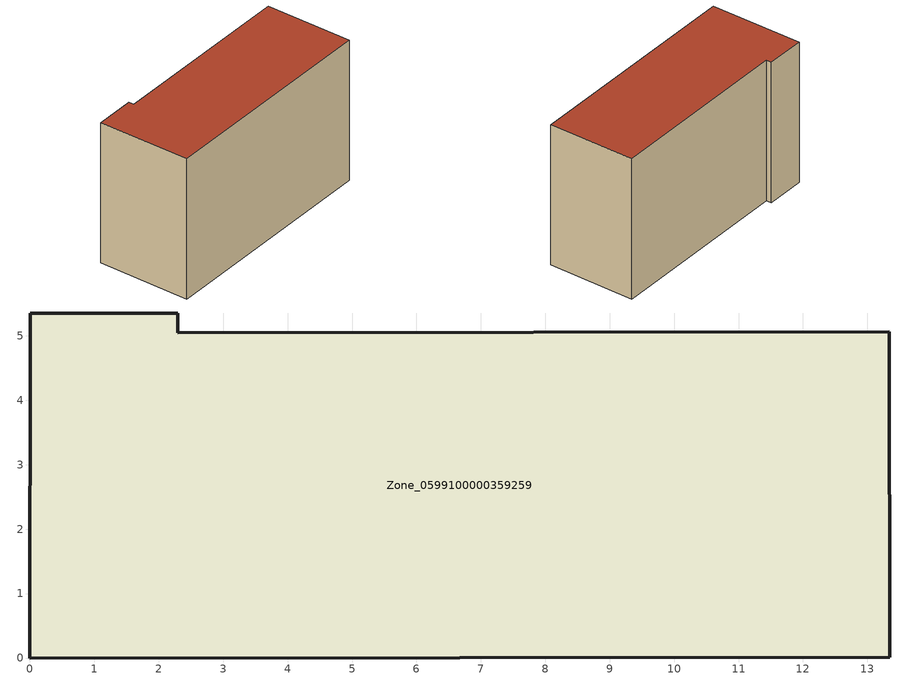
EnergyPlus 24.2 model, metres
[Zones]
Zone_0599100000359259
 floor ground (C_G): 0,5.36 2.29,5.35 2.29,5.05 13.34,5.06 13.34,0.01 0,0 z0
 wall outside (C_F): 2.29,5.35 0,5.36 0,0 13.34,0.01 13.34,5.06 2.29,5.05 2.29,5.35 z0:8.35
 roof outside (C_R): 13.34,0.01 13.34,5.06 2.29,5.05 2.29,5.35 0,5.36 0,0 z8.35
[BUILDING]
Pand.0599100000359259: North Axis=0; Terrain=City; Loads Convergence Tolerance Value=0.04; Temperature Convergence Tolerance Value=0.4; Solar Distribution=FullExterior; Maximum Number of Warmup Days=25; Minimum Number of Warmup Days=1
[Site:Location]
Rotterdam.The.Hague.AP_ZH_NLD Design_Conditions: Latitude=51.96; Longitude=4.45; Time Zone=1; Elevation=-4.5
[SITE:GROUNDTEMPERATURE:BUILDINGSURFACE]
18, 18, 18, 18, 18, 18, 18, 18, 18, 18, 18, 18
[MATERIAL] Thermal Absorptance=0.9; Solar Absorptance=0.7; Visible Absorptance=0.7
Name | Roughness | Thickness | Conductivity | Density | Specific Heat
G.TI.1992-2005 | MediumSmooth | 0.15 | 0.06 | 540 | 1210
F.TI.1992-2005 | Rough | 0.3 | 0.12 | 1920 | 840
R.TI.1992-2005 | MediumRough | 0.2 | 0.08 | 1500 | 1000
[CONSTRUCTION]
C_G: G.TI.1992-2005
C_F: F.TI.1992-2005
C_R: R.TI.1992-2005
[ZONE]
Zone_0599100000359259: Type=1; Multiplier=1; Ceiling Height=Autocalculate; Volume=Autocalculate; Floor Area=autocalculate; Part of Total Floor Area=Yes
[ZONEINFILTRATION:DESIGNFLOWRATE]
Infil_Zone_0599100000359259: Zone or ZoneList or Space or SpaceList=Zone_0599100000359259; Schedule=AlwaysOn; Design Flow Rate Calculation Method=Flow/Area; Flow Rate per Floor Area=0.0015; Constant Term Coefficient=1; Temperature Term Coefficient=0; Velocity Term Coefficient=0; Velocity Squared Term Coefficient=0
[HVACTEMPLATE:ZONE:IDEALLOADSAIRSYSTEM]
Zone_0599100000359259: Maximum Heating Supply Air Temperature=50; Minimum Cooling Supply Air Temperature=13; Maximum Heating Supply Air Humidity Ratio=0.0156; Minimum Cooling Supply Air Humidity Ratio=0.0077; Heating Limit=NoLimit; Cooling Limit=NoLimit; Dehumidification Control Type=ConstantSensibleHeatRatio; Cooling Sensible Heat Ratio=0.7; Dehumidification Setpoint=60; Humidification Control Type=None; Humidification Setpoint=30; Outdoor Air Method=None; Outdoor Air Flow Rate per Person=0.00944; Outdoor Air Flow Rate per Zone Floor Area=0; Outdoor Air Flow Rate per Zone=0; Demand Controlled Ventilation Type=None; Outdoor Air Economizer Type=NoEconomizer; Heat Recovery Type=None; Sensible Heat Recovery Effectiveness=0.7; Latent Heat Recovery Effectiveness=0.65
[ZONECONTROL:THERMOSTAT]
ThermostatControl_Zone_0599100000359259: Zone or ZoneList=Zone_0599100000359259; Control Type Schedule=DualSetpointControlType; Control 1=Thermostat_Zone_0599100000359259; Temperature Difference Between Cutout And Setpoint=0
[THERMOSTATSETPOINT:DUALSETPOINT]
Thermostat_Zone_0599100000359259: Heating Setpoint Temperature Schedule=HeatingSetpoint_Zone_0599100000359259; Cooling Setpoint Temperature Schedule=CoolingSetpoint_Zone_0599100000359259
[SCHEDULE:COMPACT]
HeatingSetpoint_Zone_0599100000359259: Through: 12/31, For: AllDays, Until: 24:00, 21
CoolingSetpoint_Zone_0599100000359259: Through: 12/31, For: AllDays, Until: 24:00, 24
DualSetpointControlType: Through: 12/31, For: AllDays, Until: 24:00, 4
AlwaysOn: Through: 12/31, For: AllDays, Until: 24:00, 1
